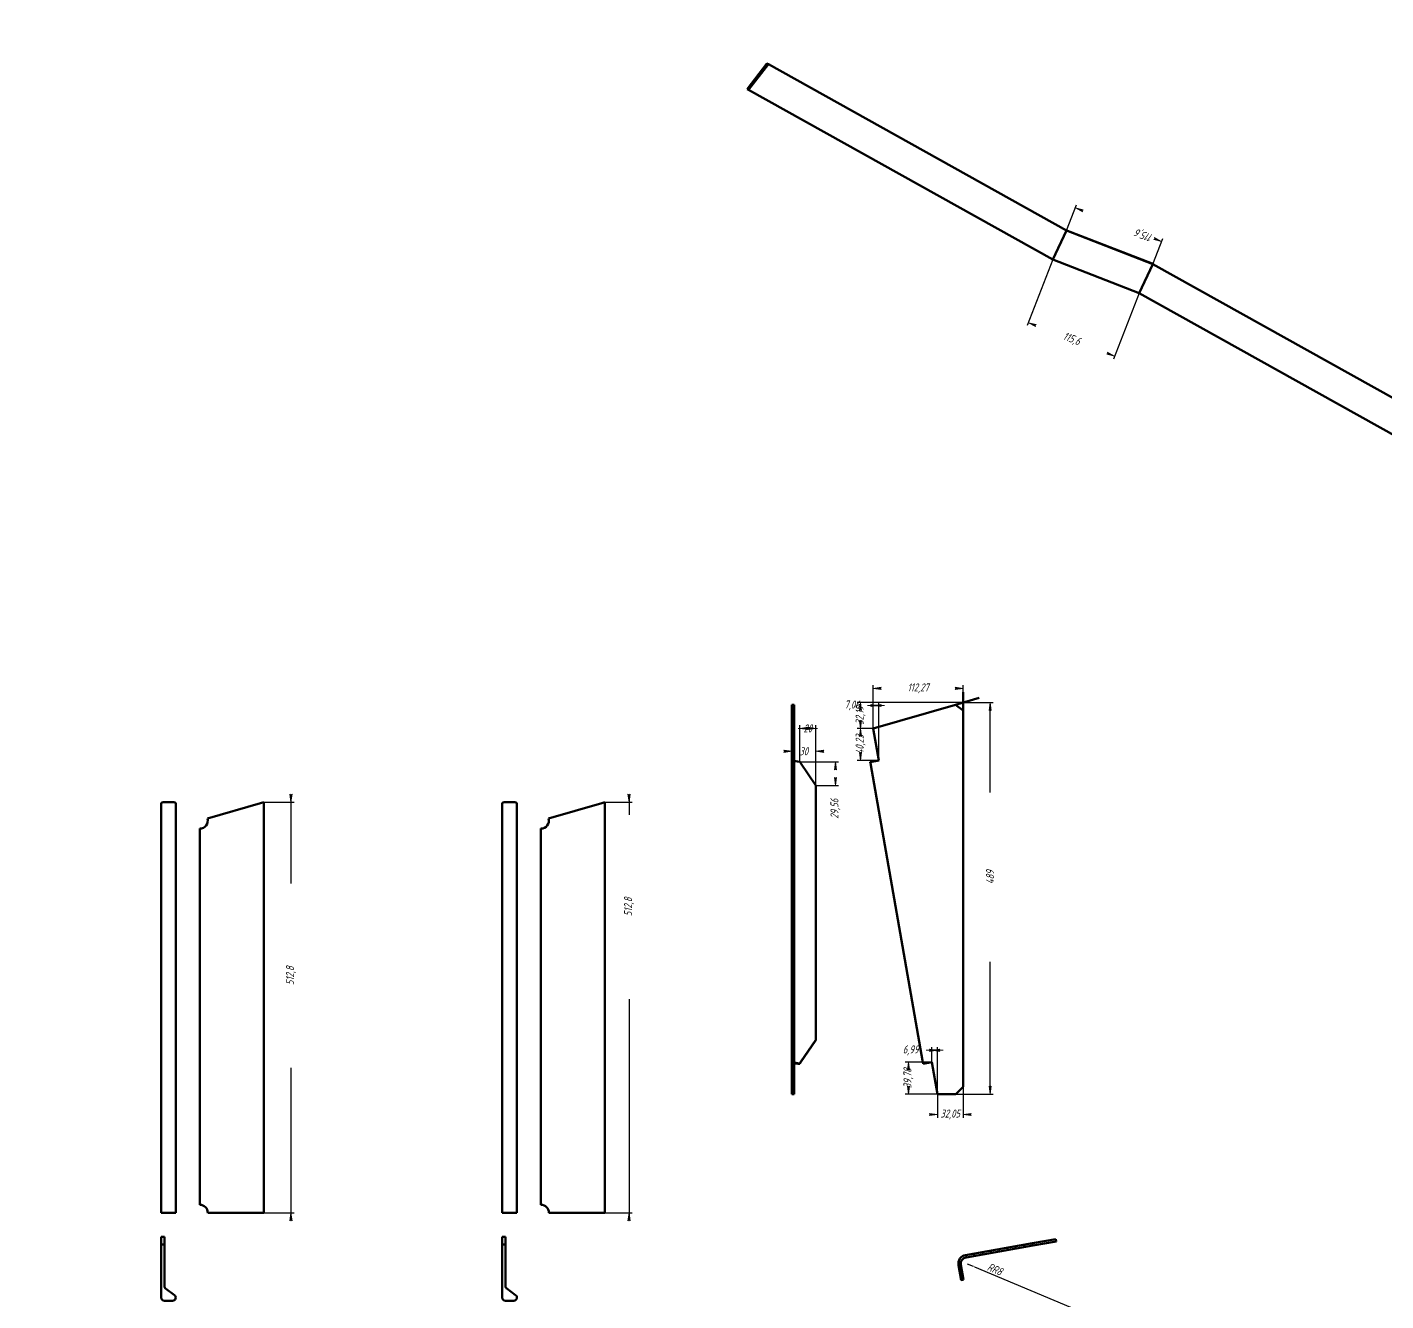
# Model space of a CAD drawing. Header units: millimetres. Extents: x 0 to 4434, y -229 to 1640.
# Drawn here: x 833 to 1682, y -93 to 702 of the extents above; entities that cross this region are included whole.
import ezdxf

# ---------------------------------------------------------------- set-up
doc = ezdxf.new("R2010")
doc.units = ezdxf.units.MM
doc.linetypes.add('K5LT_BASIC', pattern=[0])
doc.linetypes.add('K5LT_THIN', pattern=[0])
doc.layers.add('Системный слой', color=7, linetype='Continuous')
doc.layers.add('Системный слой (1)', color=7, linetype='Continuous', true_color=0x909090)
doc.styles.add('KDIMTEXTSTYLE', font='GOST_AU.SHX', dxfattribs={"width": 0.96, "oblique": 15, "height": 5})
doc.dimstyles.new('KDIMSTYLE (0.50)', dxfattribs={"dimtxt": 5, "dimasz": 1, "dimexe": 2, "dimexo": 0, "dimgap": 1, "dimtad": 1, "dimlfac": 2, "dimtxsty": 'KDIMTEXTSTYLE', "dimsah": 1, "dimcen": 0, "dimdle": 1, "dimadec": 0, "dimazin": 0, "dimtfac": 0.667, "dimtmove": 0, "dimatfit": 3, "dimfxl": 1, "dimtvp": 1, "dimtolj": 1, "dimtzin": 0, "dimarcsym": 0})

# ---------------------------------------------------------------- blocks, each defined once
blk = doc.blocks.new('KDIMARROW_01')
at = {"layer": 'Системный слой'}
blk.add_hatch(color=0, dxfattribs=at).paths.add_polyline_path([(-5, -0.6582624912261956), (0, 0), (-5, 0.658262491226197), (-4.5, 5.51091059616309e-16)])
at = {"layer": 'Системный слой', "color": 0, "linetype": 'K5LT_THIN', "lineweight": 18}
for p, q in [((-4.5, 5.51091059616309e-16), (-5, 0.658262491226197)), ((-5, 0.658262491226197), (0, 0)), ((0, 0), (-5, -0.6582624912261956)), ((-5, -0.6582624912261956), (-4.5, 5.51091059616309e-16))]:
    blk.add_line(p, q, dxfattribs=at)
at = {"layer": 'Системный слой (1)', "color": 0, "linetype": 'K5LT_THIN', "lineweight": 18}
blk.add_line((0, 0), (-1, 0), dxfattribs=at)
blk = doc.blocks.new('KDIMARROW_02')
at = {"layer": 'Системный слой'}
blk.add_hatch(color=0, dxfattribs=at).paths.add_polyline_path([(4.5, -5.51091059616309e-16), (5, 0.6582624912261956), (0, 0), (5, -0.658262491226197)])
at = {"layer": 'Системный слой', "color": 0, "linetype": 'K5LT_THIN', "lineweight": 18}
for p, q in [((5, 0.6582624912261956), (0, 0)), ((0, 0), (5, -0.658262491226197)), ((0, 0), (7, -8.572527594031472e-16)), ((4.5, -5.51091059616309e-16), (5, 0.6582624912261956)), ((5, -0.658262491226197), (4.5, -5.51091059616309e-16))]:
    blk.add_line(p, q, dxfattribs=at)
at = {"layer": 'Системный слой (1)', "color": 0, "linetype": 'K5LT_THIN', "lineweight": 18}
blk.add_line((0, 0), (-1, 0), dxfattribs=at)

msp = doc.modelspace()

# ---------------------------------------------------------------- hatches: boundary and pattern name
at = {"layer": 'Системный слой (1)'}
h = msp.add_hatch(dxfattribs=at)
h.set_pattern_fill('', angle=45, style=0, pattern_type=0)
h.set_pattern_definition([(45, (0, 0), (-2.121320343559642, 2.121320343559643), [])])
h.paths.add_polyline_path([(1461.189284633759, -58.87479470422485), (1460.929859435191, -57.3973988309572), (1419.112815043273, -64.7403156761795), (1417.16216339731, -65.48527081315356), (1415.629765812532, -66.90363523817499), (1414.736490172232, -68.79097692171999), (1414.611086287706, -70.87526909551562), (1414.646922569372, -71.10865960624167), (1416.289948826966, -80.4655001369367), (1417.767344700233, -80.20607493836926), (1416.124318442639, -70.84923440767423), (1416.213609214389, -69.07383947750228), (1417.063360218639, -67.51245444146039), (1418.505745632051, -66.47345284416693), (1419.372240241839, -66.21771154944733)])

# ---------------------------------------------------------------- linework, layer by layer
at = {"layer": 'Системный слой (1)', "color": 5, "linetype": 'K5LT_BASIC', "lineweight": 60, "true_color": 0x0000ff}
for p, q in [((1282.580984127621, 663.4081524170568), (1294.999554940271, 679.3828034629258)), ((1294.999554940271, 679.3828034629258), (1295.850201952788, 678.9085407167855)), ((1283.431631140139, 662.9338896709165), (1295.850201952788, 678.9085407167855)), ((1482.181548896566, 575.0228925063794), (1295.850201952788, 678.9085407167855)), ((1282.580984127621, 663.4081524170568), (1283.431631140139, 662.9338896709165)), ((1473.57365724085, 556.9236667132506), (1283.431631140139, 662.9338896709165)), ((1473.57365724085, 556.9236667132506), (1482.181548896566, 575.0228925063794)), ((1535.617963090471, 554.3822917034114), (1481.725445525526, 575.2771846323618)), ((1536.074066461511, 554.127999577429), (1482.181548896566, 575.0228925063794)), ((1527.466174805794, 536.0287737842999), (1473.57365724085, 556.9236667132506)), ((1536.074066461511, 554.127999577429), (1527.466174805794, 536.0287737842999)), ((1535.617963090471, 554.3822917034114), (1536.074066461511, 554.127999577429)), ((1536.074066461511, 554.127999577429), (1745.830498338452, 437.1821219822178)), ((1527.466174805794, 536.0287737842999), (1736.091270995996, 419.7136517924174)), ((1412.688340355083, 278.8663474640069), (1427.587896642127, 283.1387264791704)), ((1417.494648834774, 275.2445342430917), (1417.494648834774, 286.7445342430917)), ((1310.498686836695, 278.8663474640069), (1310.498686836695, 275.2445342430917)), ((1311.998686836695, 278.8663474640069), (1310.498686836695, 278.8663474640069)), ((1311.998686836695, 275.2445342430917), (1310.498686836695, 275.2445342430917)), ((1310.498686836695, 275.2445342430917), (1310.498686836695, 40.24453424309172)), ((1311.998686836695, 278.8663474640069), (1311.998686836695, 275.2445342430917)), ((1311.998686836695, 275.2445342430917), (1311.998686836695, 40.24453424309172)), ((1361.361164217128, 264.148516542419), (1412.688340355083, 278.8663474640069)), ((1412.688340355083, 278.8663474640069), (1417.494648834774, 275.2445342430917)), ((1417.494648834774, 275.2445342430917), (1417.494648834774, 40.24453424309172)), ((1361.361164217128, 264.148516542419), (1364.893373811055, 244.0329999835084)), ((1315.998686836695, 242.6025015173614), (1325.498686836695, 228.5672407213187)), ((1359.498686836696, 243.0857130952372), (1364.893373811055, 244.0329999835084)), ((1392.428537714656, 55.42241862472639), (1359.605968208356, 242.3430763187938)), ((1325.498686836695, 228.5672407213187), (1325.498686836695, 69.7171046193364)), ((916.4551162116788, 217.4840793341781), (916.4551162116788, -38.34236340329574)), ((918.4551162116787, 218.0575701056958), (923.5996245192248, 218.0575701056958)), ((925.5996245192249, 217.4840962003416), (925.5996245192249, -38.34236340329562)), ((945.4059495111487, 207.9659414544284), (978.5996410314567, 217.4840793341781)), ((978.5996410314567, 217.4840793341781), (980.5996410314567, 218.0575701056958)), ((980.5996410314567, 218.0575701056958), (980.5996410314567, -38.34236340329568)), ((1129.614760846968, 217.4840793341795), (1129.614760846968, -38.34236340329443)), ((1131.614760846968, 218.0575701056971), (1136.759269154514, 218.0575701056971)), ((1138.759269154514, 217.4840962003427), (1138.759269154514, -38.34236340329431)), ((1158.565594146439, 207.9659414544298), (1191.759285666747, 217.4840793341795)), ((1191.759285666747, 217.4840793341795), (1193.759285666747, 218.0575701056971)), ((1193.759285666747, 218.0575701056971), (1193.759285666747, -38.34236340329437)), ((940.5996410314569, 201.5877546753433), (940.5996410314569, -33.34236340329568)), ((1153.759285666747, 201.5877546753446), (1153.759285666747, -33.34236340329437)), ((1325.498686836695, 69.7171046193364), (1315.998686836695, 55.68184382329383)), ((1325.498686836695, 69.45767942076895), (1315.998686836695, 55.42241862472639)), ((1325.498686836695, 69.45767942076895), (1325.498686836695, 69.7171046193364)), ((1315.498686836695, 54.68765952790216), (1315.498686836695, 54.94857185694013)), ((1397.975368515921, 55.63494641617342), (1392.580681541563, 54.68765952790216)), ((1397.975368515921, 55.63494641617342), (1401.468050620264, 35.74453424309172)), ((1311.998686836695, 40.24453424309172), (1310.498686836695, 40.24453424309172)), ((1310.498686836695, 40.24453424309172), (1310.498686836695, 35.74453424309172)), ((1311.998686836695, 35.74453424309172), (1310.498686836695, 35.74453424309172)), ((1311.998686836695, 40.24453424309172), (1311.998686836695, 35.74453424309172)), ((1401.468050620264, 35.74453424309172), (1412.994648834774, 35.74453424309172)), ((1417.494648834774, 40.24453424309172), (1412.994648834774, 35.74453424309172)), ((918.4551162116788, -38.34236340329568), (916.4551162116788, -38.34236340329574)), ((923.5996245192248, -38.34236340329568), (918.4551162116788, -38.34236340329568)), ((925.5996245192249, -38.34236340329562), (923.5996245192248, -38.34236340329568)), ((978.5996410314567, -38.34236340329574), (945.5996410314569, -38.34236340329568)), ((980.5996410314567, -38.34236340329568), (978.5996410314567, -38.34236340329574)), ((1131.614760846968, -38.34236340329437), (1129.614760846968, -38.34236340329443)), ((1136.759269154514, -38.34236340329437), (1131.614760846968, -38.34236340329437)), ((1138.759269154514, -38.34236340329431), (1136.759269154514, -38.34236340329437)), ((1191.759285666747, -38.34236340329443), (1158.759285666747, -38.34236340329437)), ((1193.759285666747, -38.34236340329437), (1191.759285666747, -38.34236340329443)), ((916.4551162116791, -53.34236340329949), (918.4551162116791, -53.34236340329949)), ((916.4551162116791, -53.34236340329949), (916.4551162116791, -58.14867188299127)), ((916.4551162116791, -58.14867188299127), (916.4551162116788, -91.34236340329926)), ((918.4551162116788, -58.14867188299127), (916.4551162116791, -58.14867188299127)), ((918.4551162116788, -58.14867188299127), (918.4551162116791, -53.34236340329949)), ((918.4551162116788, -84.09236340329949), (918.4551162116788, -58.14867188299127)), ((1129.614760846968, -53.34236340329721), (1131.614760846968, -53.34236340329721)), ((1129.614760846968, -53.34236340329721), (1129.614760846968, -58.14867188298899)), ((1129.614760846968, -58.14867188298899), (1129.614760846968, -91.34236340329699)), ((1131.614760846968, -58.14867188298899), (1129.614760846968, -58.14867188298899)), ((1131.614760846968, -58.14867188298899), (1131.614760846968, -53.34236340329721)), ((1131.614760846968, -84.09236340329721), (1131.614760846968, -58.14867188298899)), ((1419.112815043273, -64.74031567617956), (1460.929859435192, -57.39739883095714)), ((1419.37224024184, -66.21771154944727), (1461.189284633759, -58.8747947042248)), ((1475.457387645857, -54.84641912474555), (1460.929859435192, -57.39739883095714)), ((1460.929859435192, -57.39739883095714), (1461.189284633759, -58.8747947042248)), ((1475.716812844424, -56.32381499801315), (1461.189284633759, -58.8747947042248)), ((1475.716812844424, -56.32381499801315), (1475.457387645857, -54.84641912474555)), ((1416.289948826966, -80.4655001369367), (1414.646922569372, -71.10865960624167)), ((1417.767344700233, -80.2060749383692), (1416.124318442639, -70.84923440767417)), ((1417.767344700233, -80.2060749383692), (1416.289948826966, -80.4655001369367)), ((918.4551162116787, -93.34236340329926), (923.5996245192248, -93.34236340329949)), ((924.7792486482144, -89.7272823173148), (919.2754920826893, -85.70744448928417)), ((1131.614760846968, -93.34236340329699), (1136.759269154514, -93.34236340329721)), ((1137.938893283504, -89.72728231731253), (1132.435136717979, -85.7074444892819))]:
    msp.add_line(p, q, dxfattribs=at)
for centre, radius, start, end in [((940.5996410314569, 206.5877546753433), 4.999999999999893, 270, 16.00000000000084), ((1153.759285666747, 206.5877546753446), 4.999999999999893, 270, 16.00000000000084), ((940.5996410314569, -38.34236340329568), 4.999999999999894, 0, 90), ((1153.759285666747, -38.34236340329437), 4.999999999999894, 0, 90), ((1420.064040771353, -70.15743387816084), 5.500000000000009, 99.95939049714195, 189.9593904971463), ((1420.064040771353, -70.1574338781609), 3.999999999999968, 99.9593904971397, 189.9593904971474), ((920.4551162116788, -84.09236340329949), 2.000000000000002, 179.9999999999994, 233.8563271377303), ((1133.614760846968, -84.09236340329721), 2.000000000000002, 179.9999999999994, 233.8563271377303), ((918.4551162116787, -91.34236340329926), 2.000000000000002, 180, 269.9999999999988), ((923.5996245192249, -91.34236340329949), 2.000000000000002, 269.9999999999981, 53.85632713772964), ((1131.614760846968, -91.34236340329699), 2.000000000000002, 180, 269.9999999999984), ((1136.759269154514, -91.34236340329721), 2.000000000000002, 269.9999999999977, 53.8563271377303)]:
    msp.add_arc(centre, radius, start, end, dxfattribs=at)
for centre, major_axis, ratio, start_param, end_param in [((1315.998686836695, 244.0329999835083), (-3.999999999999958, 8.042591649266937e-14), 0.1729501323783191, 0, 1.445468495626948), ((1315.998686836695, 243.2943020468742), (3.987096094303727, -5.94604270215033), 0.05399170238543261, 4.667406807531583, 4.792734638699617), ((1365.023086410338, 243.2943020468742), (-1.426838592121125, 8.125677302971969), 0.6666666666666677, 1.479761548757461, 1.570796326794859), ((918.4551162116787, 217.484079334178), (2.000000000000002, -4.898587196589417e-16), 0.2867453857588099, 1.570796326794918, 3.141592653589658), ((923.5996245192249, 217.4840793341781), (2.000000000000002, -4.898587196589417e-16), 0.2867453857588099, 0.04025754030374262, 1.570796326794918), ((1131.614760846968, 217.4840793341793), (2.000000000000002, -4.898587196589417e-16), 0.2867453857588099, 1.570796326794925, 3.141592653589658), ((1136.759269154514, 217.4840793341795), (2.000000000000002, -4.898587196589417e-16), 0.2867453857588099, 0.04025754030346995, 1.570796326794925), ((1315.998686836695, 55.63494641617336), (3.999999999999978, -9.79717439317877e-16), 0.1729501323783366, 3.141592653589619, 4.587061149216612), ((1315.998686836695, 55.63494641617342), (-5.500000000000028, 7.883325667314247e-14), 0.1729501323783366, 0.7564563846684598, 1.47976154875756), ((1315.998686836695, 56.37364435280716), (-3.987096094303733, -5.946042702150369), 0.05399170238543213, 1.365122837311838, 1.490450668479905), ((1315.998686836695, 56.37364435280722), (5.482257129667683, 8.175808715456839), 0.05399170238543212, 4.541008544032287, 4.632043322069705), ((1397.845655916637, 56.37364435280722), (-1.426838592121136, 8.125677302972026), 0.666666666666663, 1.570796326794898, 1.661831104832316)]:
    msp.add_ellipse(centre, major_axis=major_axis, ratio=ratio, start_param=start_param, end_param=end_param, dxfattribs=at)

# ---------------------------------------------------------------- dimensions: what is measured, and where the dimension line sits
at = {"layer": 'Системный слой (1)', "color": 7}
for base, p1, p2, angle, location in [((1487.656431128806, 589.1438161153322), (1536.074066461511, 554.127999577429), (1482.181548896566, 575.0228925063794), 158.80798205621164, (1530.796441125009, 572.4178227761223)), ((1512.187866416106, 496.6226611971872), (1473.57365724085, 556.9236667132506), (1527.466174805794, 536.0287737842999), 338.80798205621113, (1485.241607633634, 507.0701076616626)), ((1353.441205759872, 280.2445342430919), (1361.361164217128, 264.148516542419), (1417.494648834774, 280.2445342430919), 90, (1353.441205759872, 272.1965253927555)), ((1434.372303920988, 280.2445342430919), (1412.994648834774, 35.74453424309172), (1417.494648834774, 280.2445342430919), 90, (1434.372303920988, 171.2445342430919)), ((1353.441205759872, 264.148516542419), (1364.893373811055, 244.0329999835084), (1361.361164217128, 264.148516542419), 90, (1353.441205759872, 254.0907582629637)), ((1337.74490966111, 243.3466254242751), (1325.498686836695, 228.5672407213187), (1315.498686836695, 243.3466254242751), 90, (1337.74490966111, 213.951521162548)), ((997.5624492913744, -38.34236340329568), (980.5996410314567, 218.0575701056958), (980.5996410314567, -38.34236340329568), 90, (997.5624492913744, 109.6576365967043)), ((1208.78955499564, -38.34236340329437), (1193.759285666747, 218.0575701056971), (1193.759285666747, -38.34236340329437), 90, (1208.78955499564, 152.6576365967056)), ((1383.351048234195, 55.63494641617342), (1401.468050620264, 35.74453424309172), (1397.975368515921, 55.63494641617342), 90, (1383.351048234195, 45.68974032963257))]:
    msp.add_linear_dim(base=base, p1=p1, p2=p2, angle=angle, location=location, dimstyle='KDIMSTYLE (0.50)', override={"dimexo": 0, "dimpost": '\\H5.0;\\W0.965;\\Q15;<>', "dimblk1": 'KDIMARROW_01', "dimblk2": 'KDIMARROW_01', "dimse1": 0, "dimse2": 0, "dimclrt": 7, "dimtolj": 1}, dxfattribs=at).render()
for base, p1, p2, location, override in [((1417.494648834774, 289.1441252732288), (1361.361164217128, 264.148516542419), (1417.494648834774, 280.2445342430919), (1389.427906525951, 289.1441252732288), {"dimexo": 0, "dimpost": '\\H5.0;\\W0.965;\\Q15;<>', "dimblk1": 'KDIMARROW_01', "dimblk2": 'KDIMARROW_01', "dimse1": 0, "dimse2": 0, "dimclrt": 7, "dimtolj": 1}), ((1361.361164217128, 278.4798077131456), (1364.893373811055, 244.0329999835084), (1361.361164217128, 264.148516542419), (1348.143760715457, 278.4798077131456), {"dimexo": 0, "dimpost": '\\H5.0;\\W0.965;\\Q15;<>', "dimblk1": 'KDIMARROW_02', "dimblk2": 'KDIMARROW_02', "dimse1": 0, "dimse2": 0, "dimclrt": 7, "dimtolj": 1}), ((1315.498686836695, 264.148516542419), (1325.498686836695, 228.5672407213187), (1315.498686836695, 243.3466254242751), (1320.498686836695, 264.148516542419), {"dimexo": 0, "dimpost": '\\H5.0;\\W0.965;\\Q15;<>', "dimblk1": 'KDIMARROW_02', "dimblk2": 'KDIMARROW_02', "dimse1": 0, "dimse2": 0, "dimclrt": 7, "dimtolj": 1}), ((1310.498686836695, 249.8439336921889), (1325.498686836695, 228.5672407213187), (1310.498686836695, 275.2445342430917), (1317.998686836695, 249.8439336921889), {"dimexo": 0, "dimpost": '\\H5.0;\\W0.965;\\Q15;<>', "dimblk1": 'KDIMARROW_01', "dimblk2": 'KDIMARROW_01', "dimse1": 0, "dimse2": 0, "dimclrt": 7, "dimtolj": 1}), ((1397.975368515921, 63.08933098391731), (1401.468050620264, 35.74453424309172), (1397.975368515921, 55.63494641617342), (1384.779167228416, 63.08933098391731), {"dimexo": 0, "dimpost": '\\H5.0;\\W0.965;\\Q15;<>', "dimblk1": 'KDIMARROW_02', "dimblk2": 'KDIMARROW_02', "dimse1": 0, "dimse2": 0, "dimclrt": 7, "dimtolj": 1}), ((1401.468050620264, 23.01410787680982), (1417.494648834774, 40.24453424309172), (1401.468050620264, 35.74453424309172), (1409.481349727519, 23.01410787680982), {"dimexo": 0, "dimpost": '\\H5.0;\\W0.965;\\Q15;<>', "dimblk1": 'KDIMARROW_01', "dimblk2": 'KDIMARROW_01', "dimse1": 0, "dimse2": 0, "dimclrt": 7, "dimtolj": 1})]:
    msp.add_linear_dim(base=base, p1=p1, p2=p2, location=location, dimstyle='KDIMSTYLE (0.50)', override=override, dxfattribs=at).render()
msp.add_radius_dim(center=(1420.064040771353, -70.1574338781609), radius=3.9999999999999765, location=(1436.012302570829, -76.83649773250656), dimstyle='KDIMSTYLE (0.50)', override={"dimpost": '\\H5.0;\\W0.965;\\Q15;R<>', "dimblk2": 'KDIMARROW_02', "dimclrt": 7, "dimtolj": 1}, dxfattribs=at).render()

doc.saveas('drawing.dxf')
